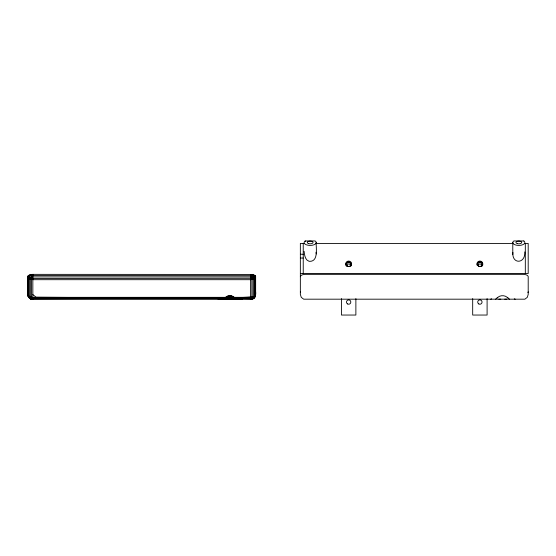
<?xml version="1.0" encoding="UTF-8"?>
<svg xmlns="http://www.w3.org/2000/svg" width="556" height="556" viewBox="0 0 556 556"><rect width="100%" height="100%" fill="white"/><g stroke="black" fill="none" stroke-linecap="round" stroke-linejoin="round"><path stroke-width="0.83" d="M230.24 299.184L228.954 295.709L226.403 296.584L223.067 299.184L228.238 299.184L228.148 298.252L225.25 297.335L36.223 297.342L32.846 294.569M255.649 291.844C255.948 294.673 255.364 298.079 252.32 299.184L31.129 299.184L29.878 298.468L30.323 296.946L32.846 297.335L224.652 297.773L224.944 299.156L224.075 298.224L32.846 298.739L32.401 299.184L29.28 296.487L29.28 278.848L28.551 275.477L27.8 276.742L27.8 294.437C27.849 296.702 29.378 298.753 31.629 299.184L29.878 298.058L27.974 295.187L27.974 277.548C27.154 274.956 31.039 274.344 32.846 274.358L251.868 274.435L254.891 275.477L255.642 276.652L255.649 294.437C255.635 296.821 253.89 298.989 251.458 299.184L253.126 296.946L253.126 279.307L255.642 276.652M300.351 276.742L300.358 276.617A5.046 2.37 0 0 1 305.397 274.358L523.154 274.358A5.046 2.37 0 0 1 528.2 276.652L528.2 294.437L527.283 297.335L524.871 299.184L303.68 299.184L301.269 297.335L300.351 294.437L300.351 243.431L304.632 243.431M524.794 251.903C525.573 264.01 511.77 264.461 512.896 252.41M224.381 298.746L224.27 298.224L227.209 297.794L228.954 295.709L231.678 295.848L235.306 297.773L235.014 299.156L234.118 299.184L223.533 298.732L32.846 298.739L29.878 298.058L28.766 297.258L28.05 295.952L27.8 291.844M255.482 293.7L255.586 292.268L255.399 292.685M219.377 299.184L225.326 298.85M316.218 242.569C315.877 247.844 318.831 262.05 309.157 261.327C305.119 260.194 304.459 254.884 304.104 251.34M528.2 291.844L527.95 292.685M27.8 276.798L30.323 279.307L30.323 296.946L31.289 298.287L224.652 297.773L228.148 298.252L229.975 297.801L230.323 295.646M254.683 295.542L255.399 295.535L254.683 297.258L252.16 298.287L235.883 298.224L235.605 299.184L235.014 299.156L236.891 299.184L235.306 297.773L224.652 297.773L224.27 298.224M255.649 276.798L254.168 278.848L250.603 279.696L32.846 279.696L29.28 278.848L27.974 277.548L29.878 275.574L31.289 275.526L250.603 275.665L251.868 274.435L251.91 297.238L252.264 299.184L253.571 298.468L253.126 296.946L235.306 297.773L234.34 298.238L234.118 299.184L230.247 298.774M232.596 299.177L233.159 296.376M228.148 298.252L250.603 298.739L251.048 299.184L253.571 297.286L254.168 296.487L254.168 278.848L254.891 275.477L255.649 276.742L255.426 276.026L255.475 295.187L253.571 298.058L251.819 299.184L253.668 298.447L254.683 296.522L253.939 297.55M227.362 299.177L227.606 296.042M27.967 292.532L27.8 294.437L28.766 297.258C29.774 298.767 32.116 300.233 31.539 297.238L31.574 274.435L32.846 275.665L31.289 276.916L28.766 277.52L28.474 278.25L28.474 295.889L28.766 296.821L29.878 297.286M31.289 298.287L31.984 299.184C30.128 299.191 28.446 297.488 28.05 295.535L28.766 295.542M253.571 297.286L254.683 296.821L254.975 295.889L254.975 278.25L254.683 277.52L252.16 276.916L31.289 276.916M254.975 278.25L255.399 277.18L253.056 274.657L252.16 275.526L250.603 275.665L252.16 276.916M254.168 278.848L252.16 278.299L32.846 278.445L31.289 278.299L28.766 276.436L29.357 275.011L29.878 275.574L29.878 278.493L29.28 278.848M253.571 298.065L255.399 295.945L254.731 297.335L253.571 298.468L255.399 295.535M223.144 298.836L218.154 299.184M29.878 275.574L30.392 274.657L31.289 275.526M28.717 297.335L27.8 294.437C27.807 296.841 29.753 299.107 31.984 299.184M255.399 294.819L255.426 294.416M254.975 295.889L255.649 294.437L255.399 295.611L254.168 296.487L254.683 296.821M219.321 299.135L219.815 298.836L218.369 299.184L242.534 299.184L239.594 298.836M229.975 297.801L231.678 295.848L232.749 297.794L234.34 298.238M253.571 278.493L253.571 275.574L254.092 275.011L254.683 276.436L252.16 278.299L250.603 277.069M30.323 279.307L32.846 277.069M28.036 295.959L29.878 298.468M495.618 299.184L497.203 297.773M220.252 299.135C215.269 298.829 224.096 299.274 225.312 299.024M232.234 299.184L232.679 298.767L250.603 298.739L252.16 298.287M31.539 279.599L32.846 278.445M218.689 299.184L225.284 299.142M220.482 299.017L219.279 298.836M235.883 298.224L234.118 299.184M219.3 299.017L219.954 299.017M219.203 298.843L218.293 299.184M491.643 298.843L490.705 299.184M251.91 297.238L250.603 298.113L235.306 297.773M497.801 297.335C500.49 295.125 504.563 295.132 507.26 297.335M28.766 296.821L29.28 296.487L28.05 295.611L27.8 294.437L28.474 295.889M219.585 299.017L242.666 299.184M235.619 299.149L236.425 298.732M254.683 276.436L255.399 276.068M235.487 298.85L242.465 299.184M224.784 298.753L226.313 299.184L227.279 298.767M251.458 299.184L252.264 299.184M237.885 299.024L242.194 299.142M230.254 298.259L234.875 297.46L250.603 297.335L232.749 297.794L234.708 297.335L250.603 297.335M235.501 299.024L236.828 299.184M29.878 278.493L31.289 278.299M241.547 299.017L241.999 299.017L238.35 298.836M235.459 299.135L238.621 299.142M504.785 299.184L506.669 299.184M498.871 299.184L500.789 299.184M305.174 240.956L315.141 240.956A6.053 2.843 0 0 1 314.175 244.696A6.053 2.843 0 0 1 306.141 244.696A6.053 2.843 0 0 1 305.174 240.956L305.654 241.436M315.808 243.431L512.743 243.431M524.426 243.431L528.193 243.431L528.2 273.503L300.351 273.469M300.351 254.238L303.235 254.238M300.351 258.04L303.235 258.04M224.075 298.224L32.846 298.113L31.539 297.238M252.16 275.526L253.571 275.574M239.977 299.142L241.339 299.184L240.769 298.989M241.075 299.142L241.846 299.142M222.949 299.135L225.368 299.135M224.568 299.184L223.533 298.732M227.209 297.794L36.223 297.342L227.209 297.794L226.403 296.584M515.224 299.184L514.286 298.843M28.022 276.026L28.766 276.436M29.781 298.447L31.129 299.184M507.857 297.773L509.442 299.184M28.766 297.175L29.878 298.065L28.766 296.522M250.603 278.445L251.91 279.599M252.16 278.299L253.126 279.307M28.474 278.25L28.05 276.068M226.313 299.184L226.118 298.245M300.351 291.844L300.518 292.532M316.058 252.229L316.218 253.939M28.022 294.416L28.05 294.819M512.785 242.374L512.792 254.565M525.316 243.431L525.316 273.503M487.098 298.607L487.098 315.043L472.683 315.043L472.683 298.607M355.875 298.607L355.875 315.043L341.453 315.043L341.453 298.607M303.235 243.431L303.235 273.649M250.603 274.358L250.603 299.184M235.459 298.753L235.459 299.184M225.368 298.753L225.368 299.184M32.846 274.358L32.846 299.184M346.666 265.233A2.161 2.036 0 0 1 350.808 266.303M477.896 265.233A2.161 2.036 0 0 1 482.031 266.303M497.794 297.509A10.814 4.455 -48.4 0 1 497.182 297.953M507.878 297.946A10.814 4.427 48.3 0 1 507.267 297.502M477.09 265.198A2.884 2.69 0 0 1 479.96 261.876A2.884 2.69 0 0 1 482.657 265.33M346.36 266.192A2.884 2.69 0 0 1 348.306 261.897A2.884 2.69 0 0 1 351.322 265.615M236.946 298.829L235.459 298.989L236.946 298.829M523.808 240.956L513.848 240.956A6.053 2.843 0 0 0 514.807 244.696A6.053 2.843 0 0 0 522.842 244.696A6.053 2.843 0 0 0 523.808 240.956M347.583 303.944A2.161 2.161 0 0 0 350.822 302.068A2.161 2.161 0 0 0 347.583 300.191A2.161 2.161 0 0 0 347.583 303.944M347.333 266.164A2.161 2.022 0 0 0 350.808 264.844A2.161 2.022 0 0 0 347.847 262.696A2.161 2.022 0 0 0 347.333 266.164M478.806 303.944A2.161 2.161 0 0 0 482.052 302.068A2.161 2.161 0 0 0 478.806 300.191A2.161 2.161 0 0 0 478.806 303.944M478.563 266.164A2.161 2.022 0 0 0 482.031 264.844A2.161 2.022 0 0 0 479.07 262.696A2.161 2.022 0 0 0 478.563 266.164M517.386 243.632A2.884 1.355 0 0 0 521.709 242.458A2.884 1.355 0 0 0 517.386 241.283A2.884 1.355 0 0 0 517.386 243.632M308.719 243.632A2.884 1.355 0 0 0 313.042 242.458A2.884 1.355 0 0 0 308.719 241.283A2.884 1.355 0 0 0 308.719 243.632M478.389 266.046A2.884 2.69 0 0 0 482.775 263.815A2.884 2.69 0 0 0 478.507 261.383A2.884 2.69 0 0 0 478.389 266.046M346.888 265.872A2.884 2.69 0 0 0 351.517 264.114A2.884 2.69 0 0 0 347.576 261.257A2.884 2.69 0 0 0 346.888 265.872"/></g></svg>
